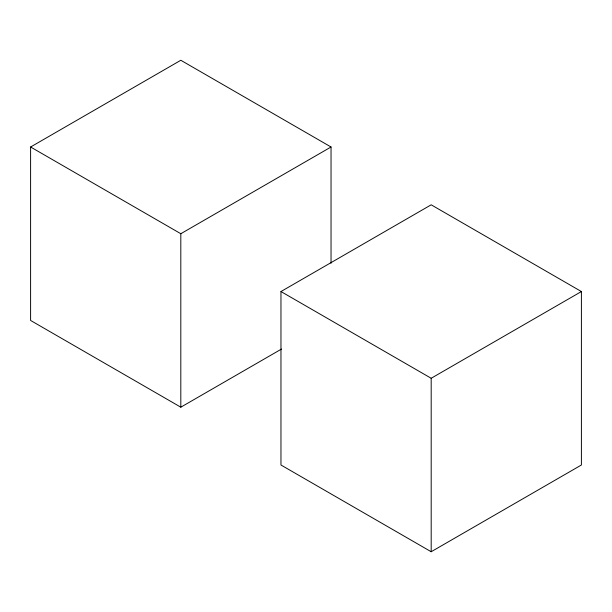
<?xml version="1.0" encoding="UTF-8"?>
<svg xmlns="http://www.w3.org/2000/svg" width="612" height="612" viewBox="0 0 612 612"><rect width="100%" height="100%" fill="white"/><g stroke="black" fill="none" stroke-linecap="round" stroke-linejoin="round"><path stroke-width="0.92" d="M281.512 349.047L180.815 407.187L30.6 320.459L30.6 146.995L180.815 60.267L331.038 146.995L331.038 263.275M30.6 146.995L180.815 233.723L331.038 146.995M280.962 291.542L431.185 204.813L581.4 291.542L581.4 465.005L431.185 551.733L280.962 465.005L280.962 291.542L431.185 378.27L581.4 291.542M431.185 378.27L431.185 551.733M180.815 233.723L180.815 407.187"/></g></svg>
